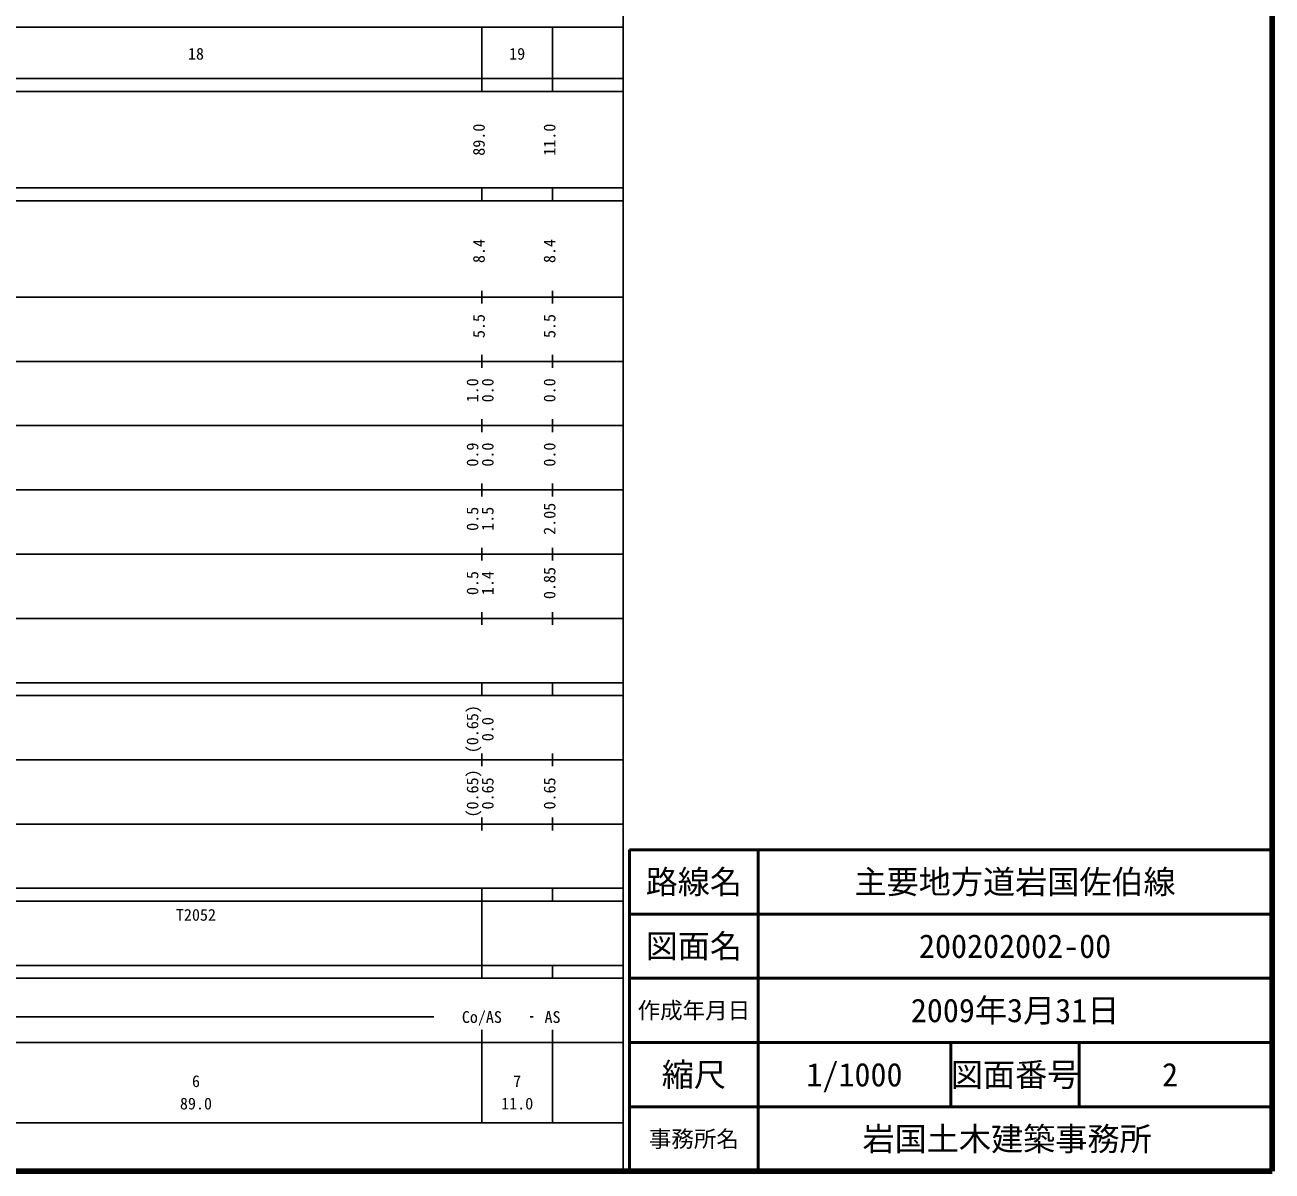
# Model space of a CAD drawing. Units: millimetres on the paper, enlarged 1000 times. Extents: x 40000 to 680000, y 20000 to 380000.
# Drawn here: x 485878 to 680000, y 20000 to 198357 of the extents above; entities that cross this region are included whole.
import ezdxf
from ezdxf.enums import TextEntityAlignment as Align

# ---------------------------------------------------------------- set-up
doc = ezdxf.new("R2010")
doc.units = ezdxf.units.MM
doc.header["$LTSCALE"] = 1000
for name, color, linetype, lineweight in [('M-TTL', 2, 'Continuous', 140), ('M-TTL-BAND', 7, 'Continuous', 25), ('M-TTL-FRAM', 2, 'Continuous', 50), ('M-TTL-LINE', 7, 'Continuous', 50)]:
    doc.layers.add(name, color=color, linetype=linetype, lineweight=lineweight)
doc.layers.add('M-TTL-TXT', color=7, linetype='Continuous')
doc.styles.add('ＭＳ ゴシック', font='')
doc.styles.get('ＭＳ ゴシック').set_extended_font_data('MS Gothic')

msp = doc.modelspace()

# ---------------------------------------------------------------- linework, layer by layer
at = {"layer": 'M-TTL'}
for p, q in [((680000, 20000), (680000, 380000)), ((40000, 20000), (680000, 20000))]:
    msp.add_line(p, q, dxfattribs=at)
at = {"layer": 'M-TTL-BAND'}
for p, q in [((579000, 20000), (579000, 370000)), ((68000, 198000), (579000, 198000)), ((557000, 188000), (557000, 198000)), ((568000, 188000), (568000, 198000)), ((40000, 190000), (579000, 190000)), ((40000, 188000), (579000, 188000)), ((40000, 173000), (579000, 173000)), ((557000, 171000), (557000, 173000)), ((568000, 171000), (568000, 173000)), ((40000, 171000), (579000, 171000)), ((40000, 156000), (579000, 156000)), ((557000, 155000), (557000, 157000)), ((568000, 155000), (568000, 157000)), ((46000, 146000), (579000, 146000)), ((557000, 145000), (557000, 147000)), ((568000, 145000), (568000, 147000)), ((52000, 136000), (579000, 136000)), ((557000, 135000), (557000, 137000)), ((568000, 135000), (568000, 137000)), ((557000, 125000), (557000, 127000)), ((568000, 125000), (568000, 127000)), ((46000, 126000), (579000, 126000)), ((557000, 115000), (557000, 117000)), ((568000, 115000), (568000, 117000)), ((52000, 116000), (579000, 116000)), ((557000, 105000), (557000, 107000)), ((568000, 105000), (568000, 107000)), ((46000, 106000), (579000, 106000)), ((40000, 96000), (579000, 96000)), ((557000, 94000), (557000, 96000)), ((568000, 94000), (568000, 96000)), ((40000, 94000), (579000, 94000)), ((49000, 84000), (579000, 84000)), ((557000, 83000), (557000, 85000)), ((568000, 83000), (568000, 85000)), ((40000, 74000), (579000, 74000)), ((557000, 73000), (557000, 75000)), ((568000, 73000), (568000, 75000)), ((40000, 64000), (579000, 64000)), ((557000, 62000), (557000, 64000)), ((568000, 62000), (568000, 64000)), ((40000, 62000), (579000, 62000)), ((557000, 52000), (557000, 62000)), ((40000, 52000), (579000, 52000)), ((557000, 50000), (557000, 52000)), ((568000, 50000), (568000, 52000)), ((40000, 50000), (579000, 50000)), ((402500, 44000), (549500, 44000)), ((564500, 44000), (565000, 44000)), ((557000, 27500), (557000, 42000)), ((568000, 27500), (568000, 42000)), ((40000, 40000), (579000, 40000)), ((68000, 27500), (579000, 27500))]:
    msp.add_line(p, q, dxfattribs=at)
at = {"layer": 'M-TTL-FRAM'}
for p, q in [((680000, 70000), (580000, 70000)), ((580000, 70000), (580000, 20000))]:
    msp.add_line(p, q, dxfattribs=at)
at = {"layer": 'M-TTL-LINE'}
for p, q in [((600000, 70000), (600000, 20000)), ((680000, 60000), (580000, 60000)), ((680000, 50000), (580000, 50000)), ((680000, 40000), (580000, 40000)), ((630000, 40000), (630000, 30000)), ((650000, 40000), (650000, 30000)), ((680000, 30000), (580000, 30000))]:
    msp.add_line(p, q, dxfattribs=at)

# ---------------------------------------------------------------- texts
at = {"layer": 'M-TTL-BAND', "style": 'ＭＳ ゴシック'}
for s, p in [('18', (512500, 192405)), ('19', (562500, 192405)), ('Co/AS', (557000, 42500)), ('AS', (568000, 42500)), ('6', (512500, 32523)), ('7', (562500, 32523)), ('89.0', (512500, 29033)), ('11.0', (562500, 29033))]:
    msp.add_text(s, height=1833, dxfattribs=at).set_placement(p, align=Align.BOTTOM_CENTER)
for s, p in [('89.0', (558000, 180500)), ('11.0', (569000, 180500)), ('8.4', (558000, 163174)), ('8.4', (569000, 163174)), ('5.5', (558000, 151500)), ('5.5', (569000, 151500)), ('1.0', (557000, 141500)), ('0.0', (559370, 141500)), ('0.0', (569000, 141500)), ('0.9', (557000, 131500)), ('0.0', (559370, 131500)), ('0.0', (569000, 131500)), ('0.5', (557000, 121500)), ('1.5', (559370, 121500)), ('2.05', (569000, 121500)), ('0.5', (557000, 111500)), ('1.4', (559370, 111500)), ('0.85', (569000, 111500)), ('(0.65)', (557000, 88764)), ('0.0', (559370, 88764)), ('(0.65)', (557000, 78764)), ('0.65', (559370, 78764)), ('0.65', (569000, 78764))]:
    msp.add_text(s, height=1833, rotation=90, dxfattribs=at).set_placement(p, align=Align.BOTTOM_CENTER)
msp.add_text('T2052', height=1833, dxfattribs=at).set_placement((509375, 58405), align=Align.BOTTOM_LEFT)
at = {"layer": 'M-TTL-TXT', "style": 'ＭＳ ゴシック'}
for s, height, p in [('路線名', 3666, (590000, 65000)), ('路線名', 3666, (590000, 65000)), ('主要地方道岩国佐伯線', 3666, (640000, 65000)), ('図面名', 3666, (590000, 55000)), ('図面名', 3666, (590000, 55000)), ('200202002-00', 3666, (640000, 55000)), ('作成年月日', 2566, (590000, 45000)), ('作成年月日', 2566, (590000, 45000)), ('2009年3月31日', 3666, (640000, 45000)), ('縮尺', 3666, (590000, 35000)), ('縮尺', 3666, (590000, 35000)), ('1/1000', 3666, (615000, 35000)), ('図面番号', 3666, (640000, 35000)), ('図面番号', 3666, (640000, 35000)), ('2', 3666, (664125, 35000)), ('岩国土木建築事務所 ', 3666, (640000, 25000)), ('事務所名', 2566, (590000, 25000)), ('事務所名', 2566, (590000, 25000))]:
    msp.add_text(s, height=height, dxfattribs=at).set_placement(p, align=Align.MIDDLE_CENTER)

doc.saveas('drawing.dxf')
